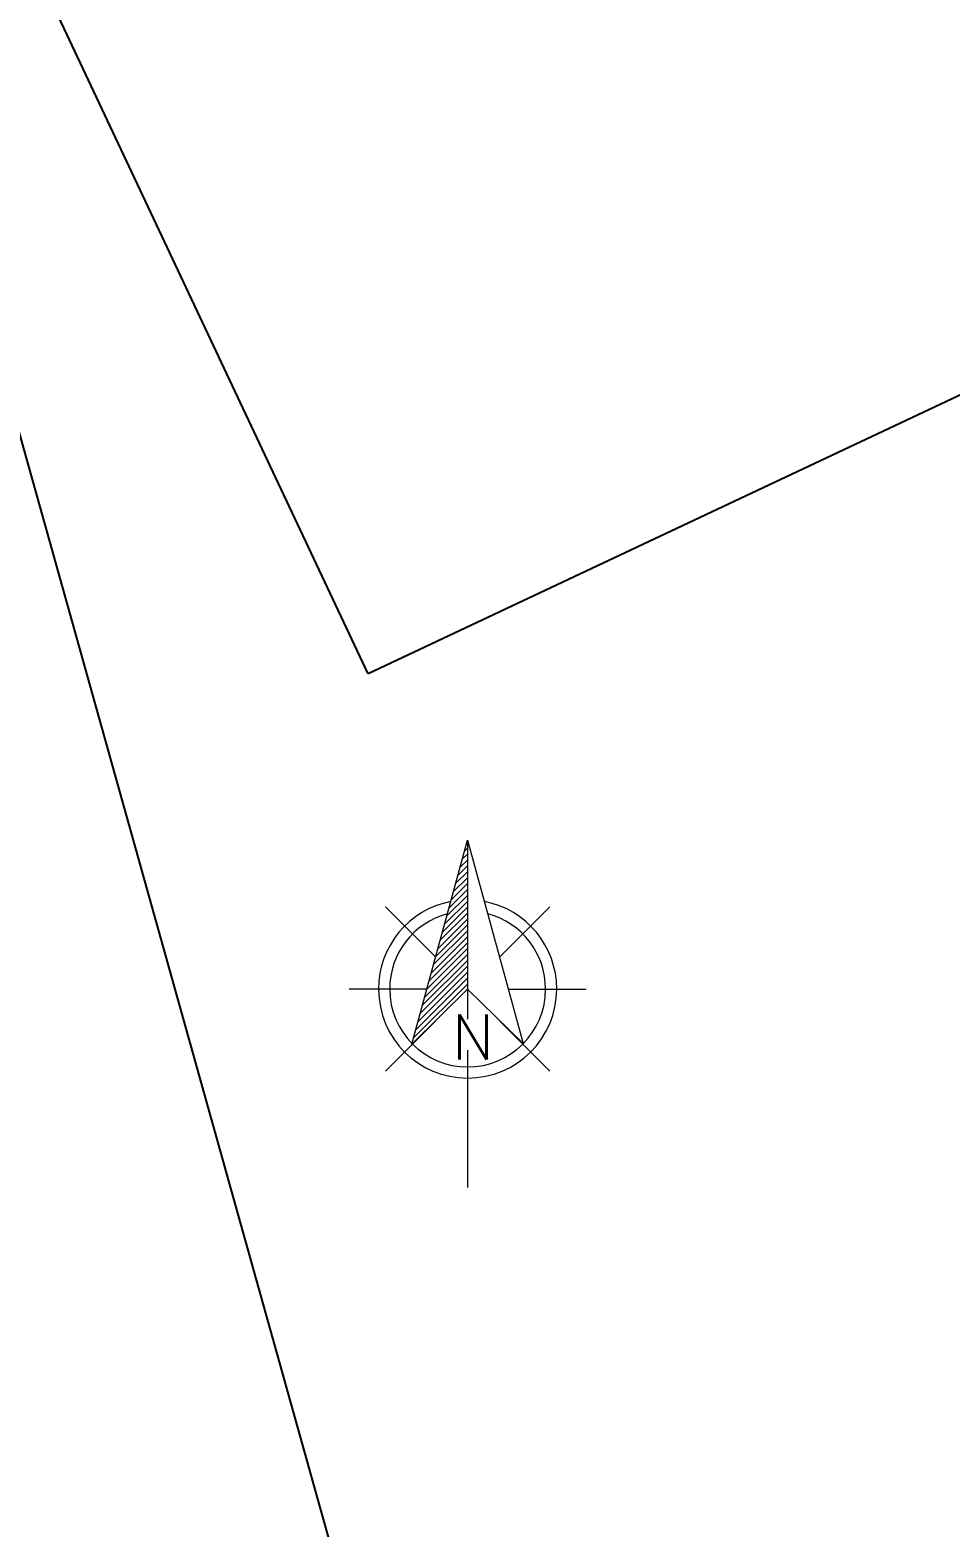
# Model space of a CAD drawing. Header units: metres. Extents: x 282649 to 323604, y 7394518 to 7463125.
# Drawn here: x 298517.1 to 298709.4, y 7450242.7 to 7450555.7 of the extents above; entities that cross this region are included whole.
import ezdxf

# ---------------------------------------------------------------- set-up
doc = ezdxf.new("R2010")
doc.units = ezdxf.units.M
doc.layers.add('A-VIEWPORTS', color=2, linetype='Continuous', plot=False)
doc.layers.add('VNOR', color=2, linetype='Continuous', lineweight=9)
doc.styles.add('R200', font='simplex.shx', dxfattribs={"height": 5})

# ---------------------------------------------------------------- blocks, each defined once
blk = doc.blocks.new('*X22')
at = {"color": 0}
for p, q in [((147.15, -410.22), (147.62, -409.76)), ((147.35, -409.49), (147.62, -409.23)), ((147.55, -408.76), (147.62, -408.7)), ((146.75, -411.68), (147.62, -410.82)), ((146.95, -410.95), (147.62, -410.29)), ((146.16, -413.87), (147.62, -412.41)), ((146.36, -413.14), (147.62, -411.88)), ((146.55, -412.41), (147.62, -411.35)), ((145.76, -415.33), (147.62, -413.47)), ((145.96, -414.6), (147.62, -412.94)), ((145.16, -417.52), (147.62, -415.06)), ((145.36, -416.79), (147.62, -414.53)), ((145.56, -416.06), (147.62, -414)), ((144.76, -418.98), (147.62, -416.12)), ((144.96, -418.25), (147.62, -415.59)), ((144.16, -421.17), (147.62, -417.71)), ((144.36, -420.44), (147.62, -417.18)), ((144.56, -419.71), (147.62, -416.65)), ((143.76, -422.63), (147.62, -418.77)), ((143.96, -421.9), (147.62, -418.24)), ((143.16, -424.82), (147.62, -420.36)), ((143.36, -424.09), (147.62, -419.83)), ((143.56, -423.36), (147.62, -419.3)), ((142.76, -426.28), (147.62, -421.42)), ((142.96, -425.55), (147.62, -420.89))]:
    blk.add_line(p, q, dxfattribs=at)
blk = doc.blocks.new('NORTE')
at = {"layer": 'VNOR'}
for p, q in [((0, 12.98), (0, -2.64)), ((-2.79, 2.79), (-7.15, 7.15)), ((2.79, 2.79), (7.15, 7.15)), ((-3.55, 0), (-10.31, 0)), ((3.55, 0), (10.31, 0)), ((-2.79, -2.79), (-7.15, -7.15)), ((2.79, -2.79), (7.15, -7.15)), ((0, -5.33), (0, -17.3))]:
    blk.add_line(p, q, dxfattribs=at)
blk.add_lwpolyline([(-4.87, -4.81), (0, 12.98), (4.85, -4.75), (0, 0), (-4.87, -4.81)], dxfattribs=at)
for points in [[(-7.76, 0, 1), (7.76, 0, 0.359415), (1.47, 7.62, 1)], [(-1.47, 7.62, 0.359415), (-7.76, 0, 1)]]:
    blk.add_lwpolyline(points, format="xyb", dxfattribs=at)
for start, end in [(105.027, 180), (0, 74.973), (180, 0)]:
    blk.add_arc((0, 0), 6.79, start, end, dxfattribs=at)
at = {"layer": 'VNOR', "xscale": 0.9704247146844865, "yscale": 0.9704247146844865, "zscale": 0.9704247146844865}
blk.add_blockref('*X22', (-143.25, 409.42), dxfattribs=at)
at = {"layer": 'VNOR', "style": 'R200'}
blk.add_attdef('NORTE', (-1.39, -6.14), '', height=3.93, dxfattribs=at)

msp = doc.modelspace()

# ---------------------------------------------------------------- linework, layer by layer
at = {"layer": 'A-VIEWPORTS', "linetype": 'Continuous', "lineweight": -3}
for points in [[(298587.81, 7450421.04), (298012.71, 7451641.86), (298531.97, 7451886.48), (299107.08, 7450665.66)], [(298733.71, 7449689.6), (298369.98, 7450989.15), (298922.74, 7451143.86), (299286.47, 7449844.31)]]:
    msp.add_lwpolyline(points, close=True, dxfattribs=at)

# ---------------------------------------------------------------- block references
at = {"layer": 'A-VIEWPORTS', "color": 2, "linetype": 'Continuous', "lineweight": -3, "xscale": 2.4, "yscale": 2.4, "zscale": 2.4}
msp.add_blockref('NORTE', (298608.58, 7450355.18), dxfattribs=at).add_auto_attribs({'NORTE': 'N'})

doc.saveas('drawing.dxf')
